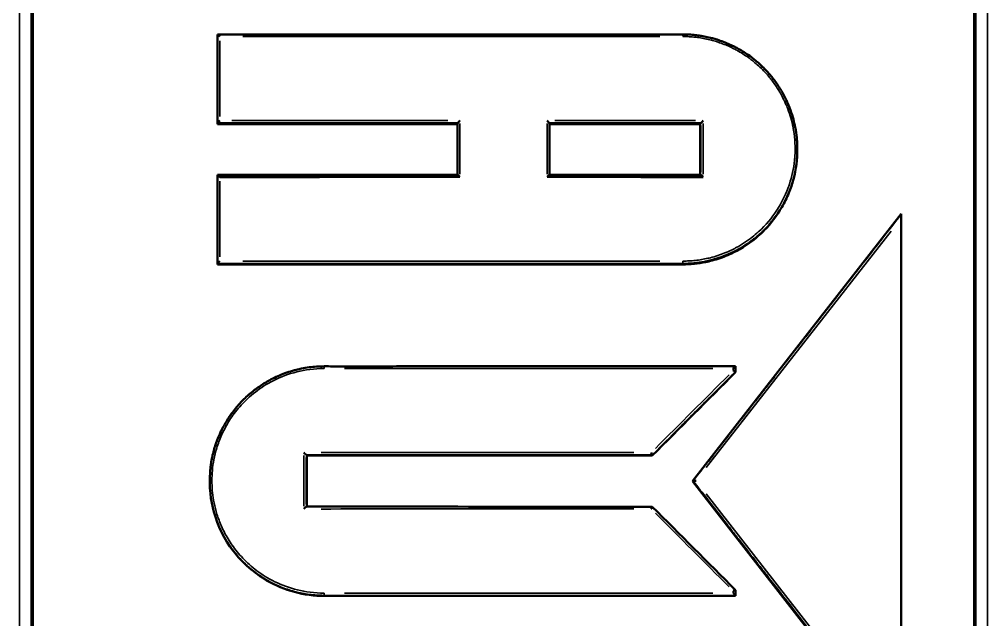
# Model space of a CAD drawing. Header units: millimetres. Extents: x 40 to 2195, y 40 to 1687.
# Drawn here: x 473.9 to 516.92, y 874.3 to 900.95 of the extents above; entities that cross this region are included whole.
import ezdxf

# ---------------------------------------------------------------- set-up
doc = ezdxf.new("R2010")
doc.units = ezdxf.units.MM
doc.header["$LTSCALE"] = 8
doc.layers.add('Visible (ISO)', color=7, linetype='Continuous', lineweight=50)
doc.layers.add('Visible Narrow (ISO)', color=7, linetype='Continuous', lineweight=35)

msp = doc.modelspace()

# ---------------------------------------------------------------- linework, layer by layer
at = {"layer": 'Visible (ISO)'}
for p, q in [((474.442, 930.218), (474.442, 831.294)), ((482.702, 900.284), (482.701, 900.265)), ((482.701, 900.265), (482.701, 896.301)), ((482.702, 896.351), (482.701, 896.301)), ((493.372, 896.351), (493.357, 896.301)), ((493.357, 896.301), (493.357, 894.049)), ((497.443, 896.351), (497.458, 896.301)), ((497.458, 896.301), (497.458, 894.047)), ((504.18, 896.351), (504.151, 896.301)), ((504.151, 896.301), (504.151, 894.049)), ((508.456, 895.382), (508.457, 895.351)), ((482.702, 894.046), (482.701, 894.034)), ((482.701, 894.034), (482.701, 890.072)), ((513.073, 892.322), (503.8, 880.45)), ((513.078, 892.299), (513.073, 892.322)), ((513.079, 892.137), (513.079, 868.798)), ((482.702, 890.115), (482.701, 890.072)), ((482.701, 890.072), (503.365, 890.072)), ((505.711, 885.55), (505.716, 885.547)), ((505.711, 885.312), (505.716, 885.284)), ((486.635, 881.616), (486.664, 881.583)), ((486.664, 881.583), (502.012, 881.583)), ((486.664, 881.583), (486.664, 879.32)), ((502.013, 881.616), (502.012, 881.583)), ((482.37, 880.85), (482.371, 880.864)), ((503.833, 880.465), (503.8, 880.45)), ((503.8, 880.45), (513.073, 868.578)), ((486.635, 879.315), (486.664, 879.32)), ((502.015, 879.313), (502.013, 879.317)), ((505.711, 875.616), (505.716, 875.615)), ((487.45, 875.354), (505.716, 875.354)), ((505.711, 875.381), (505.716, 875.354))]:
    msp.add_line(p, q, dxfattribs=at)
for centre, major_axis, ratio, start_param, end_param in [((495.408, 896.306), (397.589, 0), 0.000012, 4.680424, 4.707231), ((482.802, 896.45), (-0.0999, -0.0999), 0.047887, 4.6961, 6.232244), ((497.343, 896.45), (0.0999, -0.0999), 0.03449, 0.064341, 1.600368), ((495.408, 896.306), (397.589, 0), 0.000012, 4.717547, 4.734383), ((504.28, 896.45), (-0.1, -0.1), 0.020929, 4.669272, 6.205294), ((495.408, 870.597), (-399, 0), 0.05855, 4.73128, 4.743994), ((495.408, 870.597), (-399, 0), 0.05855, 4.717249, 4.73128), ((493.472, 893.949), (-0.1, 0.1), 0.026862, 4.771706, 6.280171), ((497.343, 893.947), (0.1, 0.1), 0.026848, 0.003019, 1.507449), ((495.408, 870.596), (-399, 0), 0.058547, 4.698094, 4.707528), ((495.403, 884.535), (-398.46, -0.21), 0.02387, 4.690347, 4.707256), ((495.408, 870.596), (-399, 0), 0.058547, 4.690145, 4.698094), ((504.28, 893.949), (-0.0999, 0.0999), 0.040425, 4.730589, 6.266627), ((513.078, 892.137), (0, 0.162), 0.005789, 4.718173, 6.25456), ((482.802, 890.215), (-0.0999, -0.0999), 0.041026, 4.702707, 6.239136), ((505.611, 885.353), (0.0999, -0.0414), 0.042813, 0.027153, 1.563959), ((505.477, 857.737), (299.882, 300.811), 0.045438, 1.524453, 1.53679), ((486.535, 881.716), (0.1, -0.1), 0.004743, 0.061658, 1.570917), ((501.972, 881.716), (0.0414, -0.1), 0.025185, 0.055944, 1.585752), ((486.535, 879.215), (0.1, 0.0999), 0.024236, 0.032736, 1.568779), ((495.409, 882.69), (-398.157, 0.056), 0.008469, 1.54883, 1.587384), ((505.225, 878.323), (-300.329, 300.341), 0.003693, 1.563793, 1.576121), ((505.611, 875.575), (0.1, 0.0414), 0.006604, 0.00638, 1.542837), ((505.611, 875.48), (0.1, -0.1), 0.021822, 0.030955, 1.558117)]:
    msp.add_ellipse(centre, major_axis=major_axis, ratio=ratio, start_param=start_param, end_param=end_param, dxfattribs=at)
for points, knots in [([(474.495, 831.342), (474.495, 847.8), (474.495, 864.317), (474.495, 897.321), (474.495, 913.785), (474.495, 930.136)], [-9.905801, -9.905801, -9.905801, -9.905801, -4.95291, -4.95291, -0.00002, -0.00002, -0.00002, -0.00002]), ([(516.32, 831.342), (516.32, 847.8), (516.32, 864.317), (516.32, 897.321), (516.32, 913.785), (516.319, 930.136)], [-9.90586, -9.90586, -9.90586, -9.90586, -4.952944, -4.952944, -0.000029, -0.000029, -0.000029, -0.000029]), ([(516.373, 831.294), (516.373, 835.417), (516.373, 839.54), (516.373, 843.665), (516.373, 847.791), (516.373, 851.918), (516.373, 856.047), (516.373, 860.579), (516.373, 865.113), (516.373, 869.648), (516.373, 873.378), (516.373, 877.108), (516.373, 880.837), (516.373, 885.039), (516.373, 889.239), (516.373, 893.435), (516.373, 897.49), (516.373, 901.541), (516.373, 905.586), (516.373, 909.2), (516.373, 912.809), (516.373, 916.413), (516.373, 920.016), (516.372, 923.615), (516.372, 927.211), (516.372, 928.214), (516.372, 929.217), (516.372, 930.219)], [0, 0, 0, 0, 0.125, 0.125, 0.125, 0.25, 0.25, 0.25, 0.3871702, 0.3871702, 0.3871702, 0.5, 0.5, 0.5, 0.6271482, 0.6271482, 0.6271482, 0.75, 0.75, 0.75, 0.8597323, 0.8597323, 0.8597323, 0.9694057, 0.9694057, 0.9694057, 1, 1, 1, 1]), ([(482.702, 900.284), (482.702, 900.284), (482.703, 900.284), (482.707, 900.28), (482.71, 900.278), (482.72, 900.269), (482.728, 900.261), (482.747, 900.243), (482.757, 900.233), (482.781, 900.209), (482.792, 900.198), (482.799, 900.192), (482.799, 900.191), (482.799, 900.191)], [0.000001, 0.000001, 0.000001, 0.000001, 0.00234912, 0.00234912, 0.00499152, 0.00499152, 0.00933891, 0.00933891, 0.01331814, 0.01331814, 0.01856634, 0.01856634, 0.01868873, 0.01868873, 0.01868873, 0.01868873]), ([(503.375, 900.284), (502.873, 900.284), (502.367, 900.284), (501.859, 900.284), (501.37, 900.284), (500.879, 900.284), (500.391, 900.284), (500.38, 900.284), (500.369, 900.284), (500.359, 900.284), (499.975, 900.284), (499.592, 900.284), (499.206, 900.284), (498.826, 900.284), (498.442, 900.284), (498.052, 900.284), (497.822, 900.284), (497.59, 900.284), (497.354, 900.284), (497.271, 900.284), (497.188, 900.284), (497.105, 900.284), (496.9, 900.284), (496.694, 900.284), (496.485, 900.284), (496.102, 900.284), (495.712, 900.284), (495.315, 900.284), (494.884, 900.284), (494.446, 900.284), (494, 900.284), (493.83, 900.284), (493.658, 900.284), (493.486, 900.284), (492.96, 900.284), (492.425, 900.284), (491.886, 900.284), (491.387, 900.284), (490.884, 900.284), (490.379, 900.284), (490.118, 900.284), (489.857, 900.284), (489.594, 900.284), (489.59, 900.284), (489.585, 900.284), (489.58, 900.284), (489.006, 900.284), (488.428, 900.284), (487.843, 900.284), (487.444, 900.284), (487.042, 900.284), (486.636, 900.284), (486.276, 900.284), (485.913, 900.284), (485.547, 900.284), (484.728, 900.284), (483.894, 900.284), (483.049, 900.284), (482.934, 900.284), (482.818, 900.284), (482.703, 900.284)], [0, 0, 0, 0, 0.0848647, 0.0848647, 0.0848647, 0.1666667, 0.1666667, 0.1666667, 0.1684786, 0.1684786, 0.1684786, 0.2328016, 0.2328016, 0.2328016, 0.2961266, 0.2961266, 0.2961266, 0.3333333, 0.3333333, 0.3333333, 0.3463859, 0.3463859, 0.3463859, 0.378288, 0.378288, 0.378288, 0.4366904, 0.4366904, 0.4366904, 0.5, 0.5, 0.5, 0.5242531, 0.5242531, 0.5242531, 0.5982187, 0.5982187, 0.5982187, 0.6666667, 0.6666667, 0.6666667, 0.7020878, 0.7020878, 0.7020878, 0.7027275, 0.7027275, 0.7027275, 0.7803036, 0.7803036, 0.7803036, 0.8333333, 0.8333333, 0.8333333, 0.8803395, 0.8803395, 0.8803395, 0.9856173, 0.9856173, 0.9856173, 0.9999874, 0.9999874, 0.9999874, 0.9999874]), ([(508.456, 895.382), (508.453, 895.451), (508.45, 895.52), (508.444, 895.589), (508.433, 895.739), (508.415, 895.888), (508.39, 896.036), (508.382, 896.081), (508.374, 896.126), (508.365, 896.171), (508.343, 896.288), (508.316, 896.404), (508.285, 896.519), (508.277, 896.549), (508.269, 896.579), (508.26, 896.609), (508.219, 896.752), (508.171, 896.893), (508.117, 897.032), (508.09, 897.102), (508.062, 897.172), (508.031, 897.241), (508.007, 897.296), (507.982, 897.351), (507.956, 897.406), (507.916, 897.489), (507.874, 897.57), (507.829, 897.651), (507.812, 897.682), (507.794, 897.714), (507.776, 897.745), (507.748, 897.793), (507.72, 897.841), (507.691, 897.888), (507.642, 897.965), (507.592, 898.041), (507.54, 898.115), (507.492, 898.184), (507.443, 898.251), (507.392, 898.316), (507.348, 898.373), (507.303, 898.429), (507.257, 898.483), (507.18, 898.574), (507.102, 898.66), (507.022, 898.742), (507.004, 898.761), (506.986, 898.779), (506.968, 898.797), (506.905, 898.86), (506.841, 898.92), (506.777, 898.978), (506.714, 899.034), (506.651, 899.088), (506.588, 899.14), (506.527, 899.189), (506.467, 899.237), (506.406, 899.282), (506.324, 899.342), (506.242, 899.4), (506.16, 899.453), (506.078, 899.507), (505.997, 899.557), (505.915, 899.604), (505.912, 899.606), (505.908, 899.608), (505.904, 899.61), (505.848, 899.643), (505.791, 899.674), (505.734, 899.703), (505.663, 899.74), (505.593, 899.775), (505.522, 899.808), (505.431, 899.851), (505.339, 899.89), (505.249, 899.926), (505.155, 899.963), (505.062, 899.997), (504.97, 900.027), (504.945, 900.035), (504.92, 900.043), (504.895, 900.051), (504.826, 900.073), (504.758, 900.093), (504.69, 900.111), (504.682, 900.113), (504.673, 900.115), (504.665, 900.118), (504.574, 900.141), (504.485, 900.162), (504.397, 900.18), (504.306, 900.199), (504.216, 900.215), (504.128, 900.228), (504.12, 900.229), (504.112, 900.23), (504.104, 900.231), (504.023, 900.243), (503.943, 900.253), (503.865, 900.26), (503.762, 900.27), (503.661, 900.277), (503.563, 900.28), (503.499, 900.283), (503.437, 900.284), (503.375, 900.284)], [0.4626754, 0.4626754, 0.4626754, 0.4626754, 0.4744602, 0.4744602, 0.4744602, 0.5, 0.5, 0.5, 0.5078283, 0.5078283, 0.5078283, 0.5280781, 0.5280781, 0.5280781, 0.5333732, 0.5333732, 0.5333732, 0.5586647, 0.5586647, 0.5586647, 0.5714286, 0.5714286, 0.5714286, 0.5816365, 0.5816365, 0.5816365, 0.5971775, 0.5971775, 0.5971775, 0.6032886, 0.6032886, 0.6032886, 0.6127455, 0.6127455, 0.6127455, 0.6283457, 0.6283457, 0.6283457, 0.6428571, 0.6428571, 0.6428571, 0.6556479, 0.6556479, 0.6556479, 0.6768719, 0.6768719, 0.6768719, 0.6816148, 0.6816148, 0.6816148, 0.6981895, 0.6981895, 0.6981895, 0.7142857, 0.7142857, 0.7142857, 0.7296342, 0.7296342, 0.7296342, 0.7501983, 0.7501983, 0.7501983, 0.7705984, 0.7705984, 0.7705984, 0.7715274, 0.7715274, 0.7715274, 0.7857143, 0.7857143, 0.7857143, 0.8035157, 0.8035157, 0.8035157, 0.8266875, 0.8266875, 0.8266875, 0.8506467, 0.8506467, 0.8506467, 0.8571429, 0.8571429, 0.8571429, 0.8752085, 0.8752085, 0.8752085, 0.8774547, 0.8774547, 0.8774547, 0.9015295, 0.9015295, 0.9015295, 0.926376, 0.926376, 0.926376, 0.9285714, 0.9285714, 0.9285714, 0.9512898, 0.9512898, 0.9512898, 0.9809278, 0.9809278, 0.9809278, 0.9999844, 0.9999844, 0.9999844, 0.9999844]), ([(493.372, 896.351), (493.372, 896.352), (493.373, 896.353), (493.377, 896.359), (493.38, 896.362), (493.391, 896.374), (493.399, 896.383), (493.418, 896.403), (493.429, 896.414), (493.453, 896.438), (493.464, 896.45), (493.471, 896.456), (493.471, 896.457), (493.471, 896.457)], [-0.009661733, -0.009661733, -0.009661733, -0.009661733, -0.0084371, -0.0084371, -0.007060058, -0.007060058, -0.004792033, -0.004792033, -0.002711091, -0.002711091, 0, 0, 0.00006603, 0.00006603, 0.00006603, 0.00006603]), ([(503.365, 890.072), (503.708, 890.072), (504.051, 890.107), (504.387, 890.176), (504.486, 890.196), (504.585, 890.22), (504.683, 890.246), (504.917, 890.309), (505.146, 890.388), (505.368, 890.483), (505.555, 890.563), (505.737, 890.654), (505.912, 890.755), (506.298, 890.978), (506.653, 891.25), (506.968, 891.565), (506.976, 891.573), (506.984, 891.581), (506.992, 891.589), (507.285, 891.886), (507.552, 892.23), (507.778, 892.621), (507.891, 892.817), (507.994, 893.025), (508.083, 893.244), (508.165, 893.446), (508.233, 893.649), (508.287, 893.852), (508.408, 894.301), (508.461, 894.746), (508.46, 895.171), (508.46, 895.231), (508.459, 895.291), (508.457, 895.351)], [0.000001, 0.000001, 0.000001, 0.000001, 0.1029402, 0.1029402, 0.1029402, 0.133401, 0.133401, 0.133401, 0.2062368, 0.2062368, 0.2062368, 0.267584, 0.267584, 0.267584, 0.4027101, 0.4027101, 0.4027101, 0.4061351, 0.4061351, 0.4061351, 0.5325725, 0.5325725, 0.5325725, 0.5959584, 0.5959584, 0.5959584, 0.654617, 0.654617, 0.654617, 0.7850238, 0.7850238, 0.7850238, 0.8032838, 0.8032838, 0.8032838, 0.8032838]), ([(493.372, 894.049), (492.293, 894.049), (491.179, 894.049), (490.037, 894.049), (489.99, 894.049), (489.943, 894.049), (489.896, 894.049), (488.798, 894.048), (487.674, 894.048), (486.504, 894.048), (486.277, 894.048), (486.049, 894.047), (485.819, 894.047), (484.81, 894.047), (483.77, 894.046), (482.702, 894.046)], [0, 0, 0, 0, 0.3333333, 0.3333333, 0.3333333, 0.347034, 0.347034, 0.347034, 0.6666667, 0.6666667, 0.6666667, 0.7285891, 0.7285891, 0.7285891, 0.9999891, 0.9999891, 0.9999891, 0.9999891]), ([(482.702, 894.046), (482.702, 894.046), (482.703, 894.045), (482.707, 894.042), (482.71, 894.039), (482.72, 894.03), (482.728, 894.022), (482.747, 894.003), (482.757, 893.993), (482.781, 893.969), (482.793, 893.958), (482.798, 893.952), (482.799, 893.952), (482.799, 893.948)], [0.000001, 0.000001, 0.000001, 0.000001, 0.00236883, 0.00236883, 0.00503564, 0.00503564, 0.00940034, 0.00940034, 0.01335065, 0.01335065, 0.01867467, 0.01867467, 0.01878284, 0.01878284, 0.01878284, 0.01878284]), ([(487.439, 885.549), (487.325, 885.549), (487.212, 885.545), (486.988, 885.53), (486.877, 885.519), (486.655, 885.489), (486.545, 885.471), (486.398, 885.441), (486.361, 885.433), (486.282, 885.416), (486.242, 885.406), (486.086, 885.367), (485.974, 885.335), (485.753, 885.263), (485.644, 885.223), (485.433, 885.138), (485.331, 885.092), (485.207, 885.032), (485.181, 885.02), (485.068, 884.963), (484.985, 884.918), (484.821, 884.824), (484.741, 884.774), (484.584, 884.672), (484.507, 884.619), (484.411, 884.548), (484.389, 884.532), (484.353, 884.505), (484.339, 884.494), (484.243, 884.42), (484.166, 884.356), (484.015, 884.223), (483.941, 884.155), (483.813, 884.029), (483.757, 883.971), (483.697, 883.906), (483.69, 883.898), (483.618, 883.819), (483.556, 883.747), (483.435, 883.599), (483.378, 883.524), (483.284, 883.394), (483.246, 883.34), (483.208, 883.283), (483.207, 883.281), (483.153, 883.2), (483.105, 883.122), (483.012, 882.964), (482.968, 882.884), (482.904, 882.761), (482.882, 882.717), (482.859, 882.671), (482.858, 882.668), (482.816, 882.581), (482.779, 882.497), (482.708, 882.327), (482.676, 882.242), (482.638, 882.136), (482.631, 882.114), (482.621, 882.086), (482.619, 882.079), (482.587, 881.982), (482.56, 881.893), (482.512, 881.717), (482.49, 881.631), (482.47, 881.537), (482.468, 881.526), (482.445, 881.421), (482.428, 881.328), (482.404, 881.171), (482.396, 881.107), (482.387, 881.031), (482.385, 881.018), (482.379, 880.957), (482.375, 880.91), (482.371, 880.864)], [0, 0, 0, 0, 0.0123766, 0.0123766, 0.0250081, 0.0250081, 0.0380339, 0.0380339, 0.0425972, 0.0425972, 0.047619, 0.047619, 0.0619085, 0.0619085, 0.076621, 0.076621, 0.0913336, 0.0913336, 0.0952381, 0.0952381, 0.1084319, 0.1084319, 0.1219442, 0.1219442, 0.1359188, 0.1359188, 0.1400567, 0.1400567, 0.1428571, 0.1428571, 0.1586915, 0.1586915, 0.1751283, 0.1751283, 0.1887986, 0.1887986, 0.1904762, 0.1904762, 0.2073826, 0.2073826, 0.2249364, 0.2249364, 0.2375362, 0.2375362, 0.2380952, 0.2380952, 0.2563087, 0.2563087, 0.2752093, 0.2752093, 0.2857143, 0.2857143, 0.2862741, 0.2862741, 0.3066913, 0.3066913, 0.3278007, 0.3278007, 0.3333333, 0.3333333, 0.3350108, 0.3350108, 0.3579816, 0.3579816, 0.3809524, 0.3809524, 0.3837434, 0.3837434, 0.4097247, 0.4097247, 0.4285714, 0.4285714, 0.4325071, 0.4325071, 0.4468633, 0.4468633, 0.4468633, 0.4468633]), ([(505.711, 885.55), (504.912, 885.55), (504.104, 885.55), (502.485, 885.55), (501.673, 885.55), (500.584, 885.55), (500.31, 885.55), (500.007, 885.55), (499.977, 885.55), (499.335, 885.549), (498.721, 885.549), (497.487, 885.549), (496.867, 885.549), (495.623, 885.549), (494.999, 885.549), (494.229, 885.549), (494.093, 885.549), (493.897, 885.549), (493.839, 885.549), (492.874, 885.549), (491.948, 885.549), (490.088, 885.548), (489.155, 885.548), (487.952, 885.548), (487.696, 885.548), (487.439, 885.549)], [0, 0, 0, 0, 0.1414823, 0.1414823, 0.2813961, 0.2813961, 0.3283489, 0.3283489, 0.3333333, 0.3333333, 0.4381345, 0.4381345, 0.5421757, 0.5421757, 0.644687, 0.644687, 0.6666667, 0.6666667, 0.6760923, 0.6760923, 0.8211511, 0.8211511, 0.9620909, 0.9620909, 1, 1, 1, 1]), ([(505.711, 885.55), (505.711, 885.55), (505.71, 885.549), (505.706, 885.546), (505.703, 885.543), (505.694, 885.534), (505.686, 885.526), (505.667, 885.507), (505.657, 885.497), (505.633, 885.473), (505.622, 885.462), (505.614, 885.454), (505.614, 885.454), (505.614, 885.45)], [-0.01135738, -0.01135738, -0.01135738, -0.01135738, -0.00992512, -0.00992512, -0.00831755, -0.00831755, -0.00564092, -0.00564092, -0.00312879, -0.00312879, 0, 0, 0.00008088, 0.00008088, 0.00008088, 0.00008088]), ([(505.716, 885.284), (505.716, 885.328), (505.716, 885.372), (505.716, 885.46), (505.716, 885.504), (505.716, 885.547)], [-0.01323217, -0.01323217, -0.01323217, -0.01323217, 0, 0, 0.01307867, 0.01307867, 0.01307867, 0.01307867]), ([(482.37, 880.85), (482.318, 880.187), (482.403, 879.586), (482.711, 878.466), (483.004, 877.877), (483.832, 876.791), (484.349, 876.359), (485.272, 875.821), (485.689, 875.647), (486.554, 875.413), (487.002, 875.354), (487.45, 875.354)], [-0.7571992, -0.7571992, -0.7571992, -0.7571992, -0.6242552, -0.6242552, -0.4547064, -0.4547064, -0.2688934, -0.2688934, -0.1344579, -0.1344579, -0.000001, -0.000001, -0.000001, -0.000001]), ([(503.833, 880.465), (503.833, 880.465), (503.835, 880.465), (503.841, 880.466), (503.846, 880.466), (503.86, 880.467), (503.872, 880.467), (503.897, 880.467), (503.909, 880.467), (503.94, 880.468), (503.954, 880.468), (503.961, 880.468), (503.961, 880.468), (503.962, 880.468)], [-0.006879568, -0.006879568, -0.006879568, -0.006879568, -0.005991082, -0.005991082, -0.00500592, -0.00500592, -0.003396861, -0.003396861, -0.001952652, -0.001952652, 0, 0, 0.000032701, 0.000032701, 0.000032701, 0.000032701]), ([(502.015, 879.313), (502.015, 879.313), (502.014, 879.312), (502.013, 879.308), (502.012, 879.305), (502.008, 879.296), (502.004, 879.287), (501.997, 879.268), (501.993, 879.258), (501.982, 879.234), (501.978, 879.222), (501.975, 879.216), (501.975, 879.216), (501.975, 879.215)], [0.000001, 0.000001, 0.000001, 0.000001, 0.00228053, 0.00228053, 0.00473743, 0.00473743, 0.00880362, 0.00880362, 0.01248879, 0.01248879, 0.0172751, 0.0172751, 0.01737648, 0.01737648, 0.01737648, 0.01737648]), ([(505.716, 875.354), (505.716, 875.397), (505.716, 875.441), (505.716, 875.528), (505.716, 875.571), (505.716, 875.615)], [-0.0130161, -0.0130161, -0.0130161, -0.0130161, 0, 0, 0.01302926, 0.01302926, 0.01302926, 0.01302926])]:
    msp.add_open_spline(points, degree=3, knots=knots, dxfattribs=at)
at = {"layer": 'Visible Narrow (ISO)'}
for p, q in [((473.899, 836.191), (473.899, 925.381)), ((516.916, 925.381), (516.916, 836.191)), ((482.702, 900.088), (482.702, 896.548)), ((482.799, 896.644), (482.799, 900.005)), ((502.348, 900.191), (483.828, 900.191)), ((493.471, 894.082), (493.471, 896.332)), ((497.344, 896.332), (497.344, 894.081)), ((497.443, 894.162), (497.443, 896.236)), ((497.691, 896.457), (503.935, 896.457)), ((504.282, 894.077), (504.282, 896.332)), ((482.702, 893.849), (482.702, 890.312)), ((482.799, 890.406), (482.799, 893.763)), ((512.624, 891.555), (504.418, 881.052)), ((483.828, 890.22), (502.348, 890.22)), ((503.375, 890.113), (503.366, 890.075)), ((505.614, 885.446), (505.614, 885.362)), ((505.711, 885.324), (505.711, 885.538)), ((486.533, 881.592), (486.533, 879.34)), ((504.417, 879.884), (512.623, 869.381)), ((505.614, 875.572), (505.614, 875.486)), ((487.44, 875.379), (487.449, 875.355))]:
    msp.add_line(p, q, dxfattribs=at)
for centre, major_axis, ratio, start_param, end_param in [((503.375, 900.184), (0, 0.1), 0.020026, 4.861474, 6.243966), ((495.407, 896.499), (398.179, 0.001), 0.000105, 4.682059, 4.706186), ((493.377, 867.249), (0, -456.057), 0.00001, 4.648787, 4.653338), ((504.188, 867.25), (0.001, -455.954), 0.000018, 4.648774, 4.653328), ((503.375, 890.215), (0, -0.1), 0.019998, 0.161856, 1.544124), ((487.439, 885.449), (0, 0.1), 0.019984, 0.072715, 1.470296), ((495.408, 869.533), (-399, 0), 0.0399, 4.689085, 4.730089), ((505.417, 857.807), (300.314, 301.235), 0.04545, 1.525191, 1.53609), ((486.629, 867.256), (0, 455.904), 0.000012, 4.739095, 4.743639), ((495.408, 869.067), (399, 0), 0.031712, 1.556275, 1.591099), ((495.408, 868.754), (-399, 0), 0.026222, 4.697864, 4.732698), ((505.162, 878.249), (-300.762, 300.764), 0.003693, 1.564496, 1.575384), ((505.23, 878.319), (-301.556, 301.568), 0.003683, 1.564432, 1.575463), ((487.44, 875.48), (0, -0.1), 0.019977, 4.775904, 6.153901), ((495.408, 868.287), (399, 0), 0.018034, 1.547491, 1.588493)]:
    msp.add_ellipse(centre, major_axis=major_axis, ratio=ratio, start_param=start_param, end_param=end_param, dxfattribs=at)
for points in [[(474.425, 930.236), (474.425, 922.051), (474.425, 905.615), (474.425, 880.844), (474.425, 856.032), (474.425, 839.516), (474.425, 831.277)], [(516.39, 831.277), (516.39, 839.516), (516.39, 856.032), (516.39, 880.844), (516.39, 905.615), (516.39, 922.051), (516.39, 930.236)]]:
    msp.add_open_spline(points, degree=3, dxfattribs=at)
for points, knots in [([(503.377, 890.22), (503.471, 890.22), (503.565, 890.223), (503.658, 890.228), (503.75, 890.233), (503.841, 890.241), (503.931, 890.251), (504.024, 890.261), (504.116, 890.274), (504.207, 890.289), (504.299, 890.305), (504.39, 890.323), (504.48, 890.343), (504.519, 890.352), (504.558, 890.362), (504.597, 890.371), (504.707, 890.399), (504.816, 890.431), (504.925, 890.467), (505.033, 890.502), (505.141, 890.542), (505.248, 890.585), (505.355, 890.628), (505.46, 890.675), (505.563, 890.725), (505.603, 890.744), (505.642, 890.764), (505.681, 890.784), (505.703, 890.796), (505.726, 890.808), (505.749, 890.82), (505.999, 890.955), (506.237, 891.112), (506.459, 891.287), (506.551, 891.359), (506.64, 891.435), (506.727, 891.513), (506.736, 891.521), (506.744, 891.529), (506.753, 891.537), (507.056, 891.816), (507.325, 892.134), (507.551, 892.479), (507.75, 892.783), (507.915, 893.109), (508.043, 893.449), (508.06, 893.494), (508.076, 893.541), (508.092, 893.587), (508.098, 893.603), (508.103, 893.618), (508.108, 893.634), (508.222, 893.978), (508.299, 894.334), (508.336, 894.695), (508.34, 894.728), (508.343, 894.761), (508.345, 894.795), (508.348, 894.826), (508.35, 894.856), (508.352, 894.887), (508.377, 895.268), (508.357, 895.65), (508.294, 896.026), (508.287, 896.07), (508.279, 896.115), (508.271, 896.159), (508.243, 896.299), (508.21, 896.437), (508.171, 896.574), (508.132, 896.711), (508.087, 896.846), (508.036, 896.98), (508.007, 897.057), (507.976, 897.133), (507.942, 897.209), (507.919, 897.262), (507.894, 897.316), (507.868, 897.369), (507.789, 897.533), (507.701, 897.692), (507.606, 897.845), (507.515, 897.991), (507.417, 898.131), (507.316, 898.262), (507.272, 898.318), (507.228, 898.373), (507.183, 898.426), (507.112, 898.51), (507.039, 898.591), (506.964, 898.668), (506.889, 898.746), (506.813, 898.82), (506.735, 898.89), (506.666, 898.953), (506.597, 899.013), (506.527, 899.07), (506.468, 899.118), (506.408, 899.164), (506.349, 899.209), (506.268, 899.269), (506.186, 899.325), (506.105, 899.379), (506.02, 899.434), (505.936, 899.486), (505.851, 899.534), (505.797, 899.565), (505.743, 899.594), (505.69, 899.622), (505.62, 899.659), (505.551, 899.693), (505.483, 899.725), (505.3, 899.81), (505.119, 899.881), (504.942, 899.939), (504.917, 899.948), (504.892, 899.956), (504.867, 899.963), (504.791, 899.987), (504.716, 900.009), (504.642, 900.028), (504.546, 900.053), (504.452, 900.075), (504.358, 900.094), (504.268, 900.112), (504.179, 900.127), (504.091, 900.14), (504.012, 900.151), (503.934, 900.161), (503.857, 900.168), (503.77, 900.176), (503.684, 900.182), (503.6, 900.186), (503.525, 900.19), (503.45, 900.191), (503.377, 900.191)], [0, 0, 0, 0, 0.0161179, 0.0161179, 0.0161179, 0.0320314, 0.0320314, 0.0320314, 0.0482514, 0.0482514, 0.0482514, 0.0644714, 0.0644714, 0.0644714, 0.0714286, 0.0714286, 0.0714286, 0.0911904, 0.0911904, 0.0911904, 0.1110209, 0.1110209, 0.1110209, 0.1308594, 0.1308594, 0.1308594, 0.1384144, 0.1384144, 0.1384144, 0.1428571, 0.1428571, 0.1428571, 0.1919865, 0.1919865, 0.1919865, 0.2122787, 0.2122787, 0.2122787, 0.2142857, 0.2142857, 0.2142857, 0.2857143, 0.2857143, 0.2857143, 0.3486405, 0.3486405, 0.3486405, 0.3571429, 0.3571429, 0.3571429, 0.3600228, 0.3600228, 0.3600228, 0.4227491, 0.4227491, 0.4227491, 0.4285714, 0.4285714, 0.4285714, 0.4339008, 0.4339008, 0.4339008, 0.5, 0.5, 0.5, 0.5077893, 0.5077893, 0.5077893, 0.532518, 0.532518, 0.532518, 0.5571682, 0.5571682, 0.5571682, 0.5714286, 0.5714286, 0.5714286, 0.5815681, 0.5815681, 0.5815681, 0.6129292, 0.6129292, 0.6129292, 0.6428571, 0.6428571, 0.6428571, 0.6555698, 0.6555698, 0.6555698, 0.6757554, 0.6757554, 0.6757554, 0.6961313, 0.6961313, 0.6961313, 0.7142857, 0.7142857, 0.7142857, 0.7295577, 0.7295577, 0.7295577, 0.7503581, 0.7503581, 0.7503581, 0.7719417, 0.7719417, 0.7719417, 0.7857143, 0.7857143, 0.7857143, 0.8034336, 0.8034336, 0.8034336, 0.8505037, 0.8505037, 0.8505037, 0.8571429, 0.8571429, 0.8571429, 0.8773338, 0.8773338, 0.8773338, 0.9033206, 0.9033206, 0.9033206, 0.9285714, 0.9285714, 0.9285714, 0.9512639, 0.9512639, 0.9512639, 0.9769839, 0.9769839, 0.9769839, 1, 1, 1, 1]), ([(482.702, 896.351), (483.361, 896.351), (484.035, 896.351), (484.721, 896.351), (485.145, 896.351), (485.574, 896.351), (486.006, 896.351), (486.091, 896.351), (486.176, 896.351), (486.261, 896.351), (486.675, 896.351), (487.093, 896.351), (487.517, 896.351), (487.796, 896.351), (488.078, 896.351), (488.363, 896.351), (488.743, 896.351), (489.128, 896.351), (489.52, 896.351), (489.619, 896.351), (489.718, 896.351), (489.818, 896.351), (490.5, 896.351), (491.201, 896.351), (491.92, 896.351), (492.064, 896.351), (492.21, 896.351), (492.356, 896.351), (492.691, 896.351), (493.03, 896.351), (493.372, 896.351)], [0, 0, 0, 0, 0.205971, 0.205971, 0.205971, 0.3333333, 0.3333333, 0.3333333, 0.3583282, 0.3583282, 0.3583282, 0.4797315, 0.4797315, 0.4797315, 0.559834, 0.559834, 0.559834, 0.6666667, 0.6666667, 0.6666667, 0.6935846, 0.6935846, 0.6935846, 0.8777838, 0.8777838, 0.8777838, 0.9149235, 0.9149235, 0.9149235, 1, 1, 1, 1]), ([(497.443, 896.351), (497.649, 896.351), (497.855, 896.351), (498.064, 896.351), (498.557, 896.351), (499.057, 896.351), (499.562, 896.351), (499.81, 896.351), (500.058, 896.351), (500.309, 896.351), (500.786, 896.351), (501.271, 896.351), (501.773, 896.351), (502.077, 896.351), (502.387, 896.351), (502.703, 896.351), (503.183, 896.351), (503.676, 896.351), (504.18, 896.351)], [0, 0, 0, 0, 0.099035, 0.099035, 0.099035, 0.3333333, 0.3333333, 0.3333333, 0.4482829, 0.4482829, 0.4482829, 0.6666667, 0.6666667, 0.6666667, 0.7989097, 0.7989097, 0.7989097, 1, 1, 1, 1]), ([(503.375, 890.115), (503.537, 890.115), (503.7, 890.123), (503.862, 890.139), (504.023, 890.154), (504.183, 890.177), (504.342, 890.208), (504.395, 890.218), (504.448, 890.229), (504.5, 890.241), (504.541, 890.251), (504.582, 890.26), (504.623, 890.271), (504.645, 890.276), (504.668, 890.282), (504.69, 890.288), (504.819, 890.323), (504.947, 890.363), (505.074, 890.407), (505.222, 890.46), (505.368, 890.52), (505.511, 890.586), (505.583, 890.619), (505.654, 890.654), (505.724, 890.691), (505.749, 890.703), (505.773, 890.716), (505.797, 890.729), (505.837, 890.751), (505.877, 890.773), (505.917, 890.796), (506.02, 890.856), (506.121, 890.919), (506.22, 890.986), (506.357, 891.079), (506.49, 891.178), (506.618, 891.284), (506.677, 891.332), (506.735, 891.383), (506.792, 891.434), (506.801, 891.443), (506.81, 891.451), (506.82, 891.46), (506.871, 891.507), (506.921, 891.555), (506.97, 891.604), (507.045, 891.68), (507.118, 891.757), (507.189, 891.837), (507.306, 891.97), (507.415, 892.108), (507.518, 892.252), (507.557, 892.308), (507.595, 892.364), (507.632, 892.42), (507.683, 892.498), (507.732, 892.578), (507.778, 892.658), (507.825, 892.738), (507.869, 892.82), (507.911, 892.903), (507.994, 893.067), (508.068, 893.235), (508.133, 893.407), (508.151, 893.455), (508.168, 893.502), (508.184, 893.55), (508.189, 893.565), (508.195, 893.581), (508.2, 893.597), (508.232, 893.692), (508.261, 893.789), (508.286, 893.886), (508.309, 893.968), (508.329, 894.051), (508.346, 894.135), (508.385, 894.317), (508.414, 894.501), (508.433, 894.685), (508.436, 894.717), (508.439, 894.749), (508.442, 894.781), (508.444, 894.812), (508.447, 894.843), (508.449, 894.875), (508.456, 894.984), (508.459, 895.093), (508.459, 895.203), (508.459, 895.262), (508.458, 895.322), (508.456, 895.382)], [0, 0, 0, 0, 0.0276335, 0.0276335, 0.0276335, 0.0551603, 0.0551603, 0.0551603, 0.0643011, 0.0643011, 0.0643011, 0.0714286, 0.0714286, 0.0714286, 0.0753692, 0.0753692, 0.0753692, 0.0980764, 0.0980764, 0.0980764, 0.1247907, 0.1247907, 0.1247907, 0.1382251, 0.1382251, 0.1382251, 0.1428571, 0.1428571, 0.1428571, 0.1506324, 0.1506324, 0.1506324, 0.1709348, 0.1709348, 0.1709348, 0.199085, 0.199085, 0.199085, 0.212142, 0.212142, 0.212142, 0.2142857, 0.2142857, 0.2142857, 0.2260957, 0.2260957, 0.2260957, 0.2441985, 0.2441985, 0.2441985, 0.2741817, 0.2741817, 0.2741817, 0.2857143, 0.2857143, 0.2857143, 0.3015195, 0.3015195, 0.3015195, 0.3172919, 0.3172919, 0.3172919, 0.3485741, 0.3485741, 0.3485741, 0.3571429, 0.3571429, 0.3571429, 0.359982, 0.359982, 0.359982, 0.3770402, 0.3770402, 0.3770402, 0.3915688, 0.3915688, 0.3915688, 0.4231456, 0.4231456, 0.4231456, 0.4285714, 0.4285714, 0.4285714, 0.4339022, 0.4339022, 0.4339022, 0.4525102, 0.4525102, 0.4525102, 0.4626754, 0.4626754, 0.4626754, 0.4626754]), ([(513.078, 892.299), (512.744, 891.871), (512.416, 891.451), (512.094, 891.04), (511.682, 890.511), (511.28, 889.997), (510.89, 889.498), (510.585, 889.107), (510.286, 888.726), (509.995, 888.352), (509.922, 888.259), (509.85, 888.167), (509.778, 888.074), (509.482, 887.696), (509.193, 887.326), (508.91, 886.964), (508.495, 886.432), (508.093, 885.918), (507.705, 885.422), (507.507, 885.168), (507.312, 884.919), (507.122, 884.675), (507.052, 884.586), (506.984, 884.498), (506.915, 884.411), (506.752, 884.201), (506.591, 883.995), (506.431, 883.79), (506.236, 883.541), (506.043, 883.295), (505.851, 883.048), (505.728, 882.89), (505.604, 882.733), (505.481, 882.574), (505.182, 882.192), (504.879, 881.805), (504.576, 881.417), (504.395, 881.184), (504.213, 880.951), (504.031, 880.718), (503.965, 880.634), (503.899, 880.549), (503.833, 880.465)], [0, 0, 0, 0, 0.0875493, 0.0875493, 0.0875493, 0.2, 0.2, 0.2, 0.2879261, 0.2879261, 0.2879261, 0.3098527, 0.3098527, 0.3098527, 0.4, 0.4, 0.4, 0.5323759, 0.5323759, 0.5323759, 0.6, 0.6, 0.6, 0.6245174, 0.6245174, 0.6245174, 0.6831636, 0.6831636, 0.6831636, 0.7544802, 0.7544802, 0.7544802, 0.8, 0.8, 0.8, 0.9100638, 0.9100638, 0.9100638, 0.9760367, 0.9760367, 0.9760367, 1, 1, 1, 1]), ([(482.702, 890.115), (483.838, 890.115), (484.96, 890.115), (486.078, 890.115), (487.141, 890.115), (488.202, 890.115), (489.232, 890.115), (489.284, 890.115), (489.336, 890.115), (489.389, 890.115), (489.457, 890.115), (489.526, 890.115), (489.594, 890.115), (490.601, 890.115), (491.575, 890.115), (492.504, 890.115), (493.497, 890.115), (494.438, 890.115), (495.34, 890.115), (495.728, 890.115), (496.109, 890.115), (496.485, 890.115), (496.984, 890.115), (497.475, 890.115), (497.966, 890.115), (498.826, 890.115), (499.682, 890.115), (500.579, 890.115), (501.476, 890.115), (502.413, 890.115), (503.375, 890.115)], [0, 0, 0, 0, 0.1428571, 0.1428571, 0.1428571, 0.2787962, 0.2787962, 0.2787962, 0.2857143, 0.2857143, 0.2857143, 0.2948127, 0.2948127, 0.2948127, 0.4285714, 0.4285714, 0.4285714, 0.5714286, 0.5714286, 0.5714286, 0.6328326, 0.6328326, 0.6328326, 0.7142857, 0.7142857, 0.7142857, 0.8571429, 0.8571429, 0.8571429, 1, 1, 1, 1]), ([(487.437, 885.451), (487.002, 885.452), (486.197, 885.343), (485.161, 884.943), (484.353, 884.419), (483.729, 883.831), (483.264, 883.226), (482.93, 882.629), (482.701, 882.057), (482.555, 881.522), (482.476, 881.027), (482.448, 880.583), (482.457, 880.158), (482.502, 879.723), (482.596, 879.243), (482.755, 878.725), (482.995, 878.176), (483.337, 877.604), (483.803, 877.025), (484.422, 876.466), (485.214, 875.969), (486.221, 875.589), (487.011, 875.482), (487.438, 875.482)], [0, 0, 0, 0, 0.047619, 0.0952381, 0.1428571, 0.1904762, 0.2380952, 0.2857143, 0.3333333, 0.3809524, 0.4285714, 0.4761905, 0.5238095, 0.5714286, 0.6190476, 0.6666667, 0.7142857, 0.7619048, 0.8095238, 0.8571429, 0.9047619, 0.952381, 1, 1, 1, 1]), ([(502.013, 881.616), (502.036, 881.639), (502.058, 881.661), (502.439, 882.042), (502.806, 882.409), (503.283, 882.886), (503.386, 882.989), (503.789, 883.392), (504.093, 883.696), (504.598, 884.2), (504.792, 884.394), (505.226, 884.828), (505.467, 885.068), (505.711, 885.312)], [0, 0, 0, 0, 0.01963, 0.01963, 0.333333, 0.333333, 0.419132, 0.419132, 0.666667, 0.666667, 0.818363, 0.818363, 1, 1, 1, 1]), ([(486.635, 881.616), (488.105, 881.616), (489.52, 881.616), (490.893, 881.616), (491.184, 881.616), (491.472, 881.616), (491.758, 881.616), (492.826, 881.616), (493.863, 881.616), (494.849, 881.616), (495.548, 881.616), (496.221, 881.616), (496.886, 881.616), (497.412, 881.616), (497.933, 881.616), (498.456, 881.616), (499.561, 881.616), (500.677, 881.616), (501.779, 881.616), (501.857, 881.616), (501.935, 881.616), (502.013, 881.616)], [0, 0, 0, 0, 0.25, 0.25, 0.25, 0.3028522, 0.3028522, 0.3028522, 0.5, 0.5, 0.5, 0.6395073, 0.6395073, 0.6395073, 0.75, 0.75, 0.75, 0.9834199, 0.9834199, 0.9834199, 1, 1, 1, 1]), ([(482.371, 880.864), (482.37, 880.853), (482.369, 880.842), (482.364, 880.773), (482.361, 880.716), (482.358, 880.635), (482.358, 880.61), (482.357, 880.57), (482.356, 880.555), (482.355, 880.478), (482.356, 880.417), (482.359, 880.296), (482.361, 880.235), (482.365, 880.165), (482.366, 880.156), (482.367, 880.129), (482.369, 880.11), (482.374, 880.035), (482.379, 879.979), (482.391, 879.867), (482.398, 879.811), (482.409, 879.736), (482.412, 879.717), (482.418, 879.675), (482.422, 879.651), (482.44, 879.545), (482.456, 879.46), (482.486, 879.32), (482.499, 879.266), (482.521, 879.181), (482.528, 879.151), (482.559, 879.037), (482.585, 878.953), (482.633, 878.806), (482.655, 878.745), (482.691, 878.648), (482.705, 878.611), (482.752, 878.495), (482.786, 878.415), (482.856, 878.265), (482.89, 878.195), (482.948, 878.083), (482.971, 878.04), (483.038, 877.919), (483.085, 877.84), (483.179, 877.689), (483.227, 877.617), (483.312, 877.497), (483.347, 877.449), (483.439, 877.327), (483.498, 877.253), (483.623, 877.106), (483.688, 877.032), (483.807, 876.907), (483.859, 876.855), (483.984, 876.734), (484.06, 876.665), (484.214, 876.534), (484.292, 876.471), (484.379, 876.405), (484.385, 876.401), (484.461, 876.344), (484.534, 876.292), (484.686, 876.19), (484.766, 876.14), (484.927, 876.044), (485.009, 875.998), (485.13, 875.935), (485.167, 875.917), (485.295, 875.854), (485.389, 875.811), (485.492, 875.769), (485.498, 875.766), (485.602, 875.723), (485.703, 875.685), (485.908, 875.616), (486.012, 875.584), (486.154, 875.546), (486.189, 875.537), (486.331, 875.502), (486.44, 875.479), (486.574, 875.455), (486.595, 875.451), (486.724, 875.43), (486.833, 875.416), (487.053, 875.394), (487.164, 875.387), (487.33, 875.382), (487.385, 875.381), (487.44, 875.381)], [0.4468633, 0.4468633, 0.4468633, 0.4468633, 0.4502075, 0.4502075, 0.4683447, 0.4683447, 0.4761905, 0.4761905, 0.4812624, 0.4812624, 0.501031, 0.501031, 0.5209826, 0.5209826, 0.5238095, 0.5238095, 0.5300081, 0.5300081, 0.548053, 0.548053, 0.565739, 0.565739, 0.5714286, 0.5714286, 0.5786851, 0.5786851, 0.6036491, 0.6036491, 0.6190476, 0.6190476, 0.6274206, 0.6274206, 0.6505121, 0.6505121, 0.6666667, 0.6666667, 0.6761679, 0.6761679, 0.696811, 0.696811, 0.7142857, 0.7142857, 0.7248991, 0.7248991, 0.7443016, 0.7443016, 0.7619048, 0.7619048, 0.7736385, 0.7736385, 0.7915812, 0.7915812, 0.8095238, 0.8095238, 0.8223701, 0.8223701, 0.8397565, 0.8397565, 0.8559485, 0.8559485, 0.8571429, 0.8571429, 0.8711259, 0.8711259, 0.8852789, 0.8852789, 0.8989345, 0.8989345, 0.9047619, 0.9047619, 0.9189724, 0.9189724, 0.919807, 0.919807, 0.9340634, 0.9340634, 0.9479272, 0.9479272, 0.952381, 0.952381, 0.9659812, 0.9659812, 0.9685629, 0.9685629, 0.9814099, 0.9814099, 0.993949, 0.993949, 1, 1, 1, 1]), ([(503.833, 880.465), (504.256, 879.923), (504.684, 879.376), (505.117, 878.821), (505.29, 878.6), (505.464, 878.377), (505.638, 878.154), (505.775, 877.979), (505.913, 877.802), (506.051, 877.625), (506.336, 877.26), (506.624, 876.892), (506.914, 876.521), (506.971, 876.448), (507.028, 876.375), (507.085, 876.301), (507.43, 875.86), (507.778, 875.416), (508.125, 874.971), (508.204, 874.869), (508.284, 874.767), (508.364, 874.665), (508.429, 874.582), (508.493, 874.5), (508.558, 874.417), (508.961, 873.9), (509.365, 873.384), (509.77, 872.866), (509.844, 872.77), (509.919, 872.675), (509.993, 872.58), (510.228, 872.279), (510.463, 871.979), (510.699, 871.676), (510.956, 871.347), (511.215, 871.015), (511.475, 870.683), (512.006, 870.004), (512.541, 869.319), (513.078, 868.631)], [0, 0, 0, 0, 0.1461586, 0.1461586, 0.1461586, 0.2043602, 0.2043602, 0.2043602, 0.25, 0.25, 0.25, 0.3440258, 0.3440258, 0.3440258, 0.3625777, 0.3625777, 0.3625777, 0.4743193, 0.4743193, 0.4743193, 0.5, 0.5, 0.5, 0.5208071, 0.5208071, 0.5208071, 0.6508559, 0.6508559, 0.6508559, 0.6747772, 0.6747772, 0.6747772, 0.75, 0.75, 0.75, 0.8321368, 0.8321368, 0.8321368, 1, 1, 1, 1]), ([(502.015, 879.313), (501.769, 879.313), (501.522, 879.313), (500.407, 879.313), (499.525, 879.313), (498.166, 879.313), (497.699, 879.313), (496.813, 879.313), (496.395, 879.313), (495.329, 879.313), (494.675, 879.313), (493.399, 879.314), (492.778, 879.314), (491.529, 879.314), (490.902, 879.314), (489.248, 879.315), (488.206, 879.315), (486.974, 879.315), (486.805, 879.315), (486.635, 879.315)], [0, 0, 0, 0, 0.053001, 0.053001, 0.237667, 0.237667, 0.333333, 0.333333, 0.417669, 0.417669, 0.547136, 0.547136, 0.666667, 0.666667, 0.783492, 0.783492, 0.970332, 0.970332, 1, 1, 1, 1]), ([(505.711, 875.381), (505.711, 875.382), (505.711, 875.383), (505.711, 875.424), (505.711, 875.463), (505.711, 875.541), (505.711, 875.579), (505.711, 875.616)], [0, 0, 0, 0, 0.0135864, 0.0135864, 0.5, 0.5, 0.9999997, 0.9999997, 0.9999997, 0.9999997]), ([(487.44, 875.381), (488.292, 875.381), (489.137, 875.381), (489.972, 875.381), (490.435, 875.381), (490.895, 875.381), (491.352, 875.381), (491.384, 875.381), (491.417, 875.381), (491.449, 875.381), (492.062, 875.381), (492.67, 875.381), (493.273, 875.381), (493.359, 875.381), (493.444, 875.381), (493.529, 875.381), (494.052, 875.381), (494.572, 875.381), (495.092, 875.381), (495.17, 875.381), (495.249, 875.381), (495.327, 875.381), (495.77, 875.381), (496.212, 875.381), (496.651, 875.381), (497.098, 875.381), (497.541, 875.381), (497.976, 875.381), (498.35, 875.381), (498.718, 875.381), (499.077, 875.381), (499.088, 875.381), (499.099, 875.381), (499.111, 875.381), (499.282, 875.381), (499.451, 875.381), (499.619, 875.381), (499.847, 875.381), (500.073, 875.381), (500.296, 875.381), (500.691, 875.381), (501.078, 875.381), (501.462, 875.381), (501.791, 875.381), (502.117, 875.381), (502.444, 875.381), (502.473, 875.381), (502.502, 875.381), (502.531, 875.381), (503.063, 875.381), (503.597, 875.381), (504.129, 875.381), (504.66, 875.381), (505.189, 875.381), (505.711, 875.381)], [0, 0, 0, 0, 0.125477, 0.125477, 0.125477, 0.195067, 0.195067, 0.195067, 0.2, 0.2, 0.2, 0.293538, 0.293538, 0.293538, 0.306749, 0.306749, 0.306749, 0.387788, 0.387788, 0.387788, 0.4, 0.4, 0.4, 0.469025, 0.469025, 0.469025, 0.539434, 0.539434, 0.539434, 0.6, 0.6, 0.6, 0.601909, 0.601909, 0.601909, 0.630868, 0.630868, 0.630868, 0.670364, 0.670364, 0.670364, 0.740283, 0.740283, 0.740283, 0.8, 0.8, 0.8, 0.80531, 0.80531, 0.80531, 0.902655, 0.902655, 0.902655, 1, 1, 1, 1])]:
    msp.add_open_spline(points, degree=3, knots=knots, dxfattribs=at)

doc.saveas('drawing.dxf')
